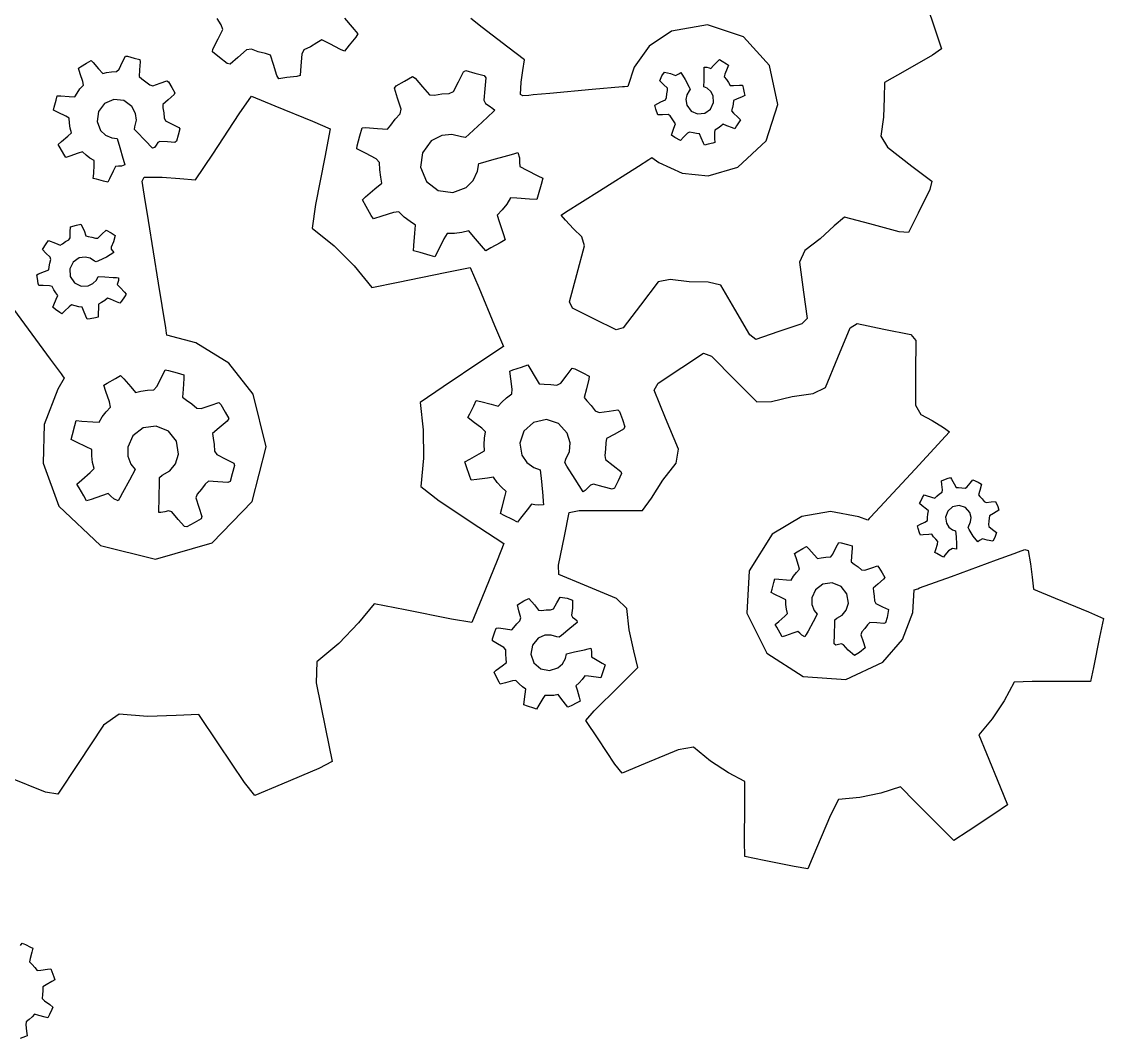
# Model space of a CAD drawing. Header units: metres. Extents: x 300 to 1036, y 0 to 304.
# Drawn here: x 608.29 to 623.4, y 186.2 to 200.4 of the extents above; entities that cross this region are included whole.
import ezdxf

# ---------------------------------------------------------------- set-up
doc = ezdxf.new("R2010")
doc.units = ezdxf.units.M

msp = doc.modelspace()

# ---------------------------------------------------------------- linework, layer by layer
at = {"layer": 'COMPONENT0'}
for p, q in [((620.932, 200.646), (621.054, 200.288)), ((611.077, 200.359), (611.023, 200.446)), ((612.798, 200.453), (612.908, 200.325)), ((614.723, 200.322), (614.563, 200.447)), ((611.033, 200.162), (611.101, 200.294)), ((611.101, 200.294), (611.077, 200.359)), ((612.908, 200.325), (612.987, 200.233)), ((615.083, 200.046), (614.723, 200.322)), ((617.368, 200.27), (617.059, 200.061)), ((617.872, 200.36), (617.368, 200.27)), ((618.377, 200.19), (617.872, 200.36)), ((621.054, 200.288), (621.143, 200.025)), ((610.961, 200.02), (611.033, 200.162)), ((612.414, 200.105), (612.325, 200.053)), ((612.483, 200.148), (612.414, 200.105)), ((612.596, 200.091), (612.483, 200.148)), ((612.957, 200.188), (612.867, 200.075)), ((612.987, 200.233), (612.957, 200.188)), ((618.739, 199.789), (618.377, 200.19)), ((610.958, 199.979), (610.961, 200.02)), ((611.056, 199.902), (610.958, 199.979)), ((611.433, 200.008), (611.31, 199.903)), ((611.499, 200.018), (611.433, 200.008)), ((611.596, 199.983), (611.499, 200.018)), ((611.695, 199.959), (611.596, 199.983)), ((611.764, 199.936), (611.695, 199.959)), ((612.232, 200.01), (612.202, 199.948)), ((612.325, 200.053), (612.232, 200.01)), ((612.746, 200.014), (612.596, 200.091)), ((612.801, 199.991), (612.746, 200.014)), ((612.867, 200.075), (612.801, 199.991)), ((615.315, 199.868), (615.083, 200.046)), ((617.059, 200.061), (616.847, 199.766)), ((621.143, 200.025), (621.014, 199.936)), ((609.112, 199.773), (609.197, 199.823)), ((609.197, 199.823), (609.26, 199.859)), ((609.26, 199.859), (609.289, 199.831)), ((609.289, 199.831), (609.365, 199.745)), ((609.65, 199.737), (609.7, 199.839)), ((609.7, 199.839), (609.739, 199.92)), ((609.739, 199.92), (609.77, 199.919)), ((609.77, 199.919), (609.863, 199.894)), ((609.863, 199.894), (609.939, 199.874)), ((609.944, 199.841), (609.937, 199.73)), ((609.939, 199.874), (609.944, 199.841)), ((611.163, 199.818), (611.056, 199.902)), ((611.201, 199.81), (611.163, 199.818)), ((611.31, 199.903), (611.201, 199.81)), ((611.807, 199.804), (611.764, 199.936)), ((611.857, 199.649), (611.807, 199.804)), ((612.202, 199.948), (612.189, 199.783)), ((615.291, 199.722), (615.315, 199.868)), ((617.956, 199.789), (618.014, 199.849)), ((618.014, 199.849), (618.04, 199.876)), ((618.04, 199.876), (618.078, 199.852)), ((618.078, 199.852), (618.137, 199.814)), ((618.137, 199.814), (618.165, 199.796)), ((621.014, 199.936), (620.633, 199.717)), ((609.082, 199.752), (609.112, 199.773)), ((609.109, 199.674), (609.082, 199.752)), ((609.146, 199.565), (609.109, 199.674)), ((609.365, 199.745), (609.422, 199.68)), ((609.422, 199.68), (609.477, 199.69)), ((609.477, 199.69), (609.546, 199.702)), ((609.546, 199.702), (609.616, 199.705)), ((609.616, 199.705), (609.65, 199.737)), ((609.937, 199.73), (609.931, 199.636)), ((611.881, 199.606), (611.857, 199.649)), ((612.179, 199.651), (612.136, 199.636)), ((612.189, 199.783), (612.179, 199.651)), ((614.394, 199.564), (614.463, 199.702)), ((614.463, 199.702), (614.497, 199.72)), ((614.497, 199.72), (614.623, 199.684)), ((614.623, 199.684), (614.751, 199.648)), ((614.751, 199.648), (614.773, 199.617)), ((615.268, 199.556), (615.291, 199.722)), ((616.847, 199.766), (616.758, 199.498)), ((617.235, 199.645), (617.269, 199.698)), ((617.269, 199.698), (617.355, 199.677)), ((617.355, 199.677), (617.425, 199.65)), ((617.425, 199.65), (617.473, 199.673)), ((617.473, 199.673), (617.497, 199.691)), ((617.497, 199.691), (617.562, 199.595)), ((617.824, 199.585), (617.826, 199.695)), ((617.826, 199.695), (617.827, 199.738)), ((617.827, 199.738), (617.827, 199.765)), ((617.827, 199.765), (617.863, 199.765)), ((617.863, 199.765), (617.893, 199.757)), ((617.893, 199.757), (617.919, 199.75)), ((617.919, 199.75), (617.956, 199.789)), ((618.116, 199.671), (618.103, 199.631)), ((618.147, 199.749), (618.116, 199.671)), ((618.165, 199.796), (618.147, 199.749)), ((618.855, 199.245), (618.739, 199.789)), ((620.633, 199.717), (620.346, 199.551)), ((609.104, 199.462), (609.152, 199.514)), ((609.152, 199.514), (609.146, 199.565)), ((609.931, 199.636), (609.97, 199.604)), ((609.97, 199.604), (610.026, 199.564)), ((610.026, 199.564), (610.079, 199.518)), ((610.079, 199.518), (610.124, 199.508)), ((610.124, 199.508), (610.227, 199.544)), ((610.227, 199.544), (610.32, 199.576)), ((610.32, 199.576), (610.342, 199.561)), ((610.342, 199.561), (610.389, 199.481)), ((611.996, 199.62), (611.881, 199.606)), ((612.136, 199.636), (611.996, 199.62)), ((613.498, 199.473), (613.521, 199.505)), ((613.521, 199.505), (613.64, 199.572)), ((613.64, 199.572), (613.75, 199.634)), ((613.75, 199.634), (613.787, 199.615)), ((613.787, 199.615), (613.89, 199.494)), ((614.323, 199.425), (614.394, 199.564)), ((614.773, 199.617), (614.761, 199.465)), ((615.257, 199.387), (615.268, 199.556)), ((616.758, 199.498), (616.712, 199.494)), ((617.205, 199.574), (617.235, 199.645)), ((617.258, 199.523), (617.205, 199.574)), ((617.312, 199.471), (617.258, 199.523)), ((617.562, 199.595), (617.615, 199.488)), ((617.822, 199.493), (617.824, 199.585)), ((618.103, 199.631), (618.135, 199.594)), ((618.135, 199.594), (618.163, 199.554)), ((618.163, 199.554), (618.187, 199.511)), ((618.187, 199.511), (618.233, 199.512)), ((618.233, 199.512), (618.317, 199.514)), ((618.317, 199.514), (618.362, 199.515)), ((618.362, 199.515), (618.37, 199.478)), ((620.346, 199.551), (620.341, 199.338)), ((608.771, 199.306), (608.788, 199.368)), ((608.788, 199.368), (608.838, 199.366)), ((608.838, 199.366), (608.954, 199.359)), ((608.954, 199.359), (609.031, 199.354)), ((609.031, 199.354), (609.063, 199.405)), ((609.063, 199.405), (609.104, 199.462)), ((610.42, 199.383), (610.338, 199.311)), ((610.389, 199.481), (610.431, 199.408)), ((610.431, 199.408), (610.42, 199.383)), ((611.33, 199.113), (611.499, 199.362)), ((611.499, 199.362), (611.828, 199.227)), ((613.543, 199.335), (613.498, 199.473)), ((613.89, 199.494), (613.988, 199.38)), ((613.988, 199.38), (614.057, 199.377)), ((614.057, 199.377), (614.159, 199.394)), ((614.159, 199.394), (614.261, 199.399)), ((614.261, 199.399), (614.323, 199.425)), ((614.761, 199.465), (614.748, 199.307)), ((615.291, 199.365), (615.257, 199.387)), ((615.376, 199.373), (615.291, 199.365)), ((615.435, 199.378), (615.376, 199.373)), ((615.667, 199.399), (615.435, 199.378)), ((616.262, 199.453), (615.667, 199.399)), ((616.686, 199.491), (616.262, 199.453)), ((616.712, 199.494), (616.686, 199.491)), ((617.297, 199.343), (617.304, 199.392)), ((617.304, 199.392), (617.315, 199.439)), ((617.315, 199.439), (617.312, 199.471)), ((617.584, 199.378), (617.57, 199.313)), ((617.618, 199.435), (617.584, 199.378)), ((617.615, 199.488), (617.629, 199.46)), ((617.629, 199.46), (617.618, 199.435)), ((617.869, 199.471), (617.822, 199.493)), ((617.919, 199.426), (617.869, 199.471)), ((617.951, 199.366), (617.919, 199.426)), ((617.957, 199.272), (617.951, 199.366)), ((618.354, 199.352), (618.278, 199.319)), ((618.394, 199.369), (618.354, 199.352)), ((618.37, 199.478), (618.385, 199.408)), ((618.385, 199.408), (618.394, 199.369)), ((608.735, 199.166), (608.746, 199.209)), ((608.746, 199.209), (608.771, 199.306)), ((609.445, 199.258), (609.361, 199.145)), ((609.578, 199.316), (609.445, 199.258)), ((609.716, 199.301), (609.578, 199.316)), ((609.83, 199.219), (609.716, 199.301)), ((609.882, 199.119), (609.83, 199.219)), ((610.263, 199.244), (610.262, 199.197)), ((610.262, 199.197), (610.274, 199.128)), ((610.338, 199.311), (610.263, 199.244)), ((611.828, 199.227), (612.355, 199.011)), ((613.593, 199.181), (613.543, 199.335)), ((614.748, 199.307), (614.77, 199.26)), ((614.77, 199.26), (614.823, 199.227)), ((614.823, 199.227), (614.874, 199.189)), ((617.137, 199.237), (617.221, 199.283)), ((617.15, 199.179), (617.137, 199.237)), ((617.221, 199.283), (617.287, 199.311)), ((617.287, 199.311), (617.297, 199.343)), ((617.57, 199.313), (617.584, 199.234)), ((617.584, 199.234), (617.643, 199.154)), ((617.916, 199.182), (617.957, 199.272)), ((618.222, 199.203), (618.209, 199.156)), ((618.231, 199.252), (618.222, 199.203)), ((618.234, 199.3), (618.231, 199.252)), ((618.278, 199.319), (618.234, 199.3)), ((618.692, 198.737), (618.855, 199.245)), ((620.341, 199.338), (620.331, 199.068)), ((608.801, 199.134), (608.735, 199.166)), ((608.906, 199.083), (608.801, 199.134)), ((608.955, 199.054), (608.906, 199.083)), ((608.958, 198.984), (608.955, 199.054)), ((609.361, 199.145), (609.344, 199.007)), ((609.892, 199.025), (609.882, 199.119)), ((610.274, 199.128), (610.279, 199.059)), ((610.279, 199.059), (610.297, 199.018)), ((610.959, 198.553), (611.33, 199.113)), ((613.508, 199.039), (613.577, 199.115)), ((613.577, 199.115), (613.593, 199.181)), ((614.881, 199.147), (614.723, 199)), ((614.874, 199.189), (614.902, 199.166)), ((614.902, 199.166), (614.881, 199.147)), ((617.176, 199.1), (617.15, 199.179)), ((617.245, 199.101), (617.176, 199.1)), ((617.323, 199.103), (617.245, 199.101)), ((617.351, 199.087), (617.323, 199.103)), ((617.376, 199.044), (617.351, 199.087)), ((617.406, 199.005), (617.376, 199.044)), ((617.643, 199.154), (617.733, 199.114)), ((617.733, 199.114), (617.835, 199.124)), ((617.835, 199.124), (617.916, 199.182)), ((618.209, 199.156), (618.236, 199.126)), ((618.236, 199.126), (618.296, 199.068)), ((618.296, 199.068), (618.333, 199.032)), ((620.331, 199.068), (620.292, 198.803)), ((608.968, 198.915), (608.958, 198.984)), ((608.984, 198.849), (608.968, 198.915)), ((609.344, 199.007), (609.393, 198.883)), ((609.867, 198.896), (609.87, 198.934)), ((609.898, 198.864), (609.867, 198.896)), ((609.87, 198.934), (609.892, 199.025)), ((610.297, 199.018), (610.392, 198.972)), ((610.392, 198.972), (610.486, 198.926)), ((610.498, 198.903), (610.476, 198.818)), ((610.486, 198.926), (610.498, 198.903)), ((612.355, 199.011), (612.602, 198.907)), ((612.602, 198.907), (612.524, 198.51)), ((613.015, 198.805), (613.046, 198.918)), ((613.046, 198.918), (613.095, 198.924)), ((613.095, 198.924), (613.26, 198.911)), ((613.26, 198.911), (613.399, 198.9)), ((613.399, 198.9), (613.447, 198.955)), ((613.447, 198.955), (613.508, 199.039)), ((614.723, 199), (614.54, 198.831)), ((617.368, 198.816), (617.401, 198.913)), ((617.401, 198.913), (617.425, 198.975)), ((617.425, 198.975), (617.406, 199.005)), ((618.02, 198.913), (617.976, 198.888)), ((618.06, 198.942), (618.02, 198.913)), ((618.093, 198.969), (618.06, 198.942)), ((618.144, 198.949), (618.093, 198.969)), ((618.221, 198.919), (618.144, 198.949)), ((618.254, 198.907), (618.221, 198.919)), ((618.278, 198.946), (618.254, 198.907)), ((618.316, 199.005), (618.278, 198.946)), ((618.333, 199.032), (618.316, 199.005)), ((608.845, 198.726), (608.933, 198.804)), ((608.933, 198.804), (608.984, 198.849)), ((609.393, 198.883), (609.463, 198.815)), ((609.463, 198.815), (609.549, 198.777)), ((609.549, 198.777), (609.622, 198.768)), ((609.622, 198.768), (609.659, 198.644)), ((610.015, 198.742), (609.898, 198.864)), ((610.116, 198.637), (610.015, 198.742)), ((610.476, 198.818), (610.453, 198.731)), ((612.976, 198.669), (613.015, 198.805)), ((614.162, 198.814), (614.013, 198.739)), ((614.302, 198.826), (614.162, 198.814)), ((614.435, 198.791), (614.302, 198.826)), ((614.492, 198.785), (614.435, 198.791)), ((614.54, 198.831), (614.492, 198.785)), ((617.415, 198.786), (617.368, 198.816)), ((617.493, 198.742), (617.415, 198.786)), ((617.537, 198.788), (617.493, 198.742)), ((617.592, 198.846), (617.537, 198.788)), ((617.622, 198.86), (617.592, 198.846)), ((617.67, 198.847), (617.622, 198.86)), ((617.719, 198.84), (617.67, 198.847)), ((617.758, 198.835), (617.719, 198.84)), ((617.783, 198.779), (617.758, 198.835)), ((617.815, 198.704), (617.783, 198.779)), ((617.976, 198.888), (617.969, 198.852)), ((617.969, 198.852), (617.971, 198.771)), ((617.971, 198.771), (617.972, 198.713)), ((620.292, 198.803), (620.385, 198.648)), ((608.8, 198.686), (608.845, 198.726)), ((608.828, 198.638), (608.8, 198.686)), ((608.879, 198.551), (608.828, 198.638)), ((609.659, 198.644), (609.704, 198.495)), ((610.144, 198.643), (610.116, 198.637)), ((610.169, 198.677), (610.144, 198.643)), ((610.191, 198.714), (610.169, 198.677)), ((610.222, 198.729), (610.191, 198.714)), ((610.329, 198.722), (610.222, 198.729)), ((610.432, 198.716), (610.329, 198.722)), ((610.453, 198.731), (610.432, 198.716)), ((612.974, 198.624), (612.976, 198.669)), ((613.093, 198.563), (612.974, 198.624)), ((614.013, 198.739), (613.889, 198.572)), ((617.829, 198.679), (617.815, 198.704)), ((617.879, 198.69), (617.829, 198.679)), ((617.947, 198.705), (617.879, 198.69)), ((617.972, 198.713), (617.947, 198.705)), ((618.296, 198.37), (618.692, 198.737)), ((620.385, 198.648), (620.729, 198.385)), ((608.906, 198.505), (608.879, 198.551)), ((608.965, 198.525), (608.906, 198.505)), ((609.077, 198.564), (608.965, 198.525)), ((609.139, 198.586), (609.077, 198.564)), ((609.189, 198.539), (609.139, 198.586)), ((609.244, 198.496), (609.189, 198.539)), ((609.303, 198.461), (609.244, 198.496)), ((609.303, 198.401), (609.303, 198.461)), ((609.704, 198.495), (609.721, 198.436)), ((610.72, 198.191), (610.959, 198.553)), ((612.524, 198.51), (612.396, 197.85)), ((613.242, 198.487), (613.093, 198.563)), ((613.288, 198.435), (613.242, 198.487)), ((613.889, 198.572), (613.863, 198.368)), ((614.702, 198.427), (614.86, 198.471)), ((614.86, 198.471), (615.081, 198.533)), ((615.081, 198.533), (615.168, 198.558)), ((615.168, 198.558), (615.221, 198.573)), ((615.221, 198.573), (615.243, 198.502)), ((615.243, 198.502), (615.247, 198.438)), ((616.908, 198.385), (617.054, 198.478)), ((617.054, 198.478), (617.095, 198.505)), ((617.095, 198.505), (617.194, 198.436)), ((609.296, 198.283), (609.303, 198.401)), ((609.569, 198.312), (609.518, 198.206)), ((609.602, 198.38), (609.569, 198.312)), ((609.641, 198.382), (609.602, 198.38)), ((609.685, 198.385), (609.641, 198.382)), ((609.732, 198.4), (609.685, 198.385)), ((609.721, 198.436), (609.732, 198.4)), ((613.292, 198.332), (613.288, 198.435)), ((613.307, 198.229), (613.292, 198.332)), ((613.863, 198.368), (613.945, 198.17)), ((614.6, 198.185), (614.66, 198.312)), ((614.66, 198.312), (614.675, 198.419)), ((614.675, 198.419), (614.702, 198.427)), ((615.247, 198.438), (615.248, 198.38)), ((615.248, 198.38), (615.348, 198.329)), ((615.348, 198.329), (615.503, 198.25)), ((616.362, 198.039), (616.908, 198.385)), ((617.194, 198.436), (617.519, 198.284)), ((617.881, 198.249), (618.296, 198.37)), ((620.729, 198.385), (621.005, 198.174)), ((609.291, 198.212), (609.296, 198.283)), ((609.337, 198.2), (609.291, 198.212)), ((609.433, 198.174), (609.337, 198.2)), ((609.494, 198.159), (609.433, 198.174)), ((609.518, 198.206), (609.494, 198.159)), ((609.973, 198.176), (610.003, 198.229)), ((609.993, 198.051), (609.973, 198.176)), ((610.003, 198.229), (610.253, 198.229)), ((610.253, 198.229), (610.501, 198.213)), ((610.501, 198.213), (610.72, 198.191)), ((613.223, 198.065), (613.32, 198.148)), ((613.32, 198.148), (613.307, 198.229)), ((613.945, 198.17), (614.11, 198.044)), ((614.498, 198.084), (614.6, 198.185)), ((615.503, 198.25), (615.573, 198.214)), ((615.573, 198.214), (615.548, 198.125)), ((617.519, 198.284), (617.881, 198.249)), ((621.005, 198.174), (620.977, 198.059)), ((610.007, 197.965), (609.993, 198.051)), ((613.094, 197.955), (613.223, 198.065)), ((614.11, 198.044), (614.314, 198.015)), ((614.314, 198.015), (614.498, 198.084)), ((615.548, 198.125), (615.508, 197.982)), ((615.888, 197.739), (616.362, 198.039)), ((620.977, 198.059), (620.814, 197.729)), ((610.062, 197.623), (610.007, 197.965)), ((612.396, 197.85), (612.348, 197.515)), ((613.051, 197.913), (613.094, 197.955)), ((613.103, 197.819), (613.051, 197.913)), ((615.066, 197.854), (615.003, 197.773)), ((615.121, 197.94), (615.066, 197.854)), ((615.209, 197.937), (615.121, 197.94)), ((615.383, 197.924), (615.209, 197.937)), ((615.488, 197.916), (615.383, 197.924)), ((615.508, 197.982), (615.488, 197.916)), ((613.174, 197.692), (613.103, 197.819)), ((613.205, 197.647), (613.174, 197.692)), ((613.32, 197.684), (613.205, 197.647)), ((613.483, 197.737), (613.32, 197.684)), ((613.558, 197.744), (613.483, 197.737)), ((613.634, 197.672), (613.558, 197.744)), ((615.003, 197.773), (614.932, 197.7)), ((614.932, 197.7), (614.962, 197.608)), ((615.826, 197.7), (615.888, 197.739)), ((615.887, 197.628), (615.826, 197.7)), ((620.814, 197.729), (620.68, 197.457)), ((608.969, 197.464), (608.97, 197.537)), ((608.97, 197.537), (609.054, 197.561)), ((609.054, 197.561), (609.117, 197.572)), ((609.117, 197.572), (609.161, 197.483)), ((610.202, 196.749), (610.062, 197.623)), ((613.717, 197.61), (613.634, 197.672)), ((613.791, 197.561), (613.717, 197.61)), ((613.782, 197.447), (613.791, 197.561)), ((614.962, 197.608), (615.016, 197.442)), ((615.999, 197.508), (615.887, 197.628)), ((619.64, 197.55), (619.445, 197.367)), ((619.788, 197.67), (619.64, 197.55)), ((620.138, 197.576), (619.788, 197.67)), ((620.552, 197.465), (620.138, 197.576)), ((608.949, 197.354), (608.968, 197.382)), ((608.968, 197.382), (608.969, 197.464)), ((609.161, 197.483), (609.188, 197.412)), ((609.188, 197.412), (609.221, 197.399)), ((609.221, 197.399), (609.272, 197.391)), ((609.272, 197.391), (609.322, 197.377)), ((609.355, 197.378), (609.412, 197.433)), ((609.412, 197.433), (609.468, 197.487)), ((609.468, 197.487), (609.542, 197.452)), ((609.542, 197.452), (609.597, 197.414)), ((609.597, 197.414), (609.571, 197.325)), ((612.348, 197.515), (612.654, 197.269)), ((613.769, 197.275), (613.782, 197.447)), ((614.235, 197.441), (614.19, 197.369)), ((614.338, 197.443), (614.235, 197.441)), ((614.44, 197.456), (614.338, 197.443)), ((614.537, 197.478), (614.44, 197.456)), ((614.603, 197.401), (614.537, 197.478)), ((614.716, 197.269), (614.603, 197.401)), ((615.016, 197.442), (615.045, 197.353)), ((616.118, 197.397), (615.999, 197.508)), ((616.152, 197.269), (616.118, 197.397)), ((620.68, 197.457), (620.552, 197.465)), ((608.58, 197.219), (608.63, 197.299)), ((608.63, 197.299), (608.663, 197.347)), ((608.663, 197.347), (608.764, 197.309)), ((608.764, 197.309), (608.829, 197.28)), ((608.829, 197.28), (608.861, 197.299)), ((608.861, 197.299), (608.903, 197.329)), ((608.903, 197.329), (608.949, 197.354)), ((609.322, 197.377), (609.355, 197.378)), ((609.571, 197.325), (609.539, 197.252)), ((609.539, 197.252), (609.542, 197.226)), ((612.654, 197.269), (612.935, 196.99)), ((613.764, 197.201), (613.769, 197.275)), ((614.19, 197.369), (614.112, 197.214)), ((614.774, 197.201), (614.716, 197.269)), ((614.846, 197.242), (614.774, 197.201)), ((614.976, 197.314), (614.846, 197.242)), ((615.045, 197.353), (614.976, 197.314)), ((616.045, 196.871), (616.152, 197.269)), ((619.445, 197.367), (619.231, 197.203)), ((608.627, 197.17), (608.58, 197.219)), ((608.686, 197.11), (608.627, 197.17)), ((608.699, 197.077), (608.686, 197.11)), ((609.095, 197.103), (609.008, 197.043)), ((609.178, 197.114), (609.095, 197.103)), ((609.247, 197.096), (609.178, 197.114)), ((609.305, 197.058), (609.247, 197.096)), ((609.476, 197.11), (609.361, 197.059)), ((609.579, 197.175), (609.476, 197.11)), ((609.542, 197.226), (609.561, 197.202)), ((609.561, 197.202), (609.579, 197.175)), ((613.856, 197.175), (613.764, 197.201)), ((613.999, 197.135), (613.856, 197.175)), ((614.063, 197.118), (613.999, 197.135)), ((614.112, 197.214), (614.063, 197.118)), ((619.231, 197.203), (619.159, 197.044)), ((608.607, 196.912), (608.667, 196.935)), ((608.667, 196.935), (608.674, 196.976)), ((608.674, 196.976), (608.684, 197.027)), ((608.684, 197.027), (608.699, 197.077)), ((609.008, 197.043), (608.962, 196.951)), ((608.962, 196.951), (608.968, 196.843)), ((609.33, 197.046), (609.305, 197.058)), ((609.361, 197.059), (609.33, 197.046)), ((612.935, 196.99), (613.181, 196.688)), ((614.206, 196.896), (614.558, 196.968)), ((614.558, 196.968), (614.676, 196.686)), ((619.159, 197.044), (619.215, 196.625)), ((608.5, 196.867), (608.527, 196.881)), ((608.509, 196.814), (608.5, 196.867)), ((608.522, 196.742), (608.509, 196.814)), ((608.527, 196.881), (608.607, 196.912)), ((608.968, 196.843), (609.027, 196.755)), ((609.283, 196.742), (609.333, 196.792)), ((609.333, 196.792), (609.358, 196.841)), ((609.358, 196.841), (609.454, 196.835)), ((609.454, 196.835), (609.57, 196.828)), ((609.57, 196.828), (609.615, 196.826)), ((609.615, 196.826), (609.643, 196.824)), ((609.642, 196.787), (609.633, 196.756)), ((609.643, 196.824), (609.642, 196.787)), ((613.548, 196.762), (614.206, 196.896)), ((615.942, 196.488), (616.045, 196.871)), ((617.352, 196.801), (617.183, 196.766)), ((617.615, 196.768), (617.352, 196.801)), ((608.529, 196.715), (608.522, 196.742)), ((608.591, 196.714), (608.529, 196.715)), ((608.677, 196.713), (608.591, 196.714)), ((608.714, 196.703), (608.677, 196.713)), ((608.738, 196.656), (608.714, 196.703)), ((608.767, 196.613), (608.738, 196.656)), ((609.027, 196.755), (609.119, 196.708)), ((609.119, 196.708), (609.218, 196.71)), ((609.218, 196.71), (609.283, 196.742)), ((609.633, 196.756), (609.624, 196.728)), ((609.624, 196.728), (609.664, 196.687)), ((609.664, 196.687), (609.725, 196.624)), ((610.302, 196.126), (610.202, 196.749)), ((613.181, 196.688), (613.548, 196.762)), ((614.676, 196.686), (614.897, 196.158)), ((617.183, 196.766), (616.936, 196.443)), ((617.882, 196.762), (617.615, 196.768)), ((618.059, 196.722), (617.882, 196.762)), ((618.253, 196.385), (618.059, 196.722)), ((619.215, 196.625), (619.264, 196.253)), ((608.737, 196.445), (608.772, 196.524)), ((608.795, 196.578), (608.767, 196.613)), ((608.772, 196.524), (608.795, 196.578)), ((609.407, 196.479), (609.362, 196.456)), ((609.451, 196.507), (609.407, 196.479)), ((609.491, 196.539), (609.451, 196.507)), ((609.533, 196.523), (609.491, 196.539)), ((609.614, 196.488), (609.533, 196.523)), ((609.662, 196.467), (609.614, 196.488)), ((609.683, 196.496), (609.662, 196.467)), ((609.725, 196.557), (609.683, 196.496)), ((609.725, 196.624), (609.752, 196.595)), ((609.752, 196.595), (609.725, 196.557)), ((615.984, 196.398), (615.942, 196.488)), ((608.123, 196.457), (608.69, 195.686)), ((608.723, 196.411), (608.737, 196.445)), ((608.762, 196.383), (608.723, 196.411)), ((608.824, 196.34), (608.762, 196.383)), ((608.851, 196.322), (608.824, 196.34)), ((608.891, 196.36), (608.851, 196.322)), ((608.953, 196.42), (608.891, 196.36)), ((608.987, 196.447), (608.953, 196.42)), ((609.036, 196.431), (608.987, 196.447)), ((609.087, 196.42), (609.036, 196.431)), ((609.137, 196.415), (609.087, 196.42)), ((609.155, 196.368), (609.137, 196.415)), ((609.187, 196.286), (609.155, 196.368)), ((609.361, 196.407), (609.359, 196.319)), ((609.362, 196.456), (609.361, 196.407)), ((616.292, 196.246), (615.984, 196.398)), ((616.936, 196.443), (616.693, 196.125)), ((618.461, 196.026), (618.253, 196.385)), ((609.204, 196.244), (609.187, 196.286)), ((609.245, 196.251), (609.204, 196.244)), ((609.319, 196.265), (609.245, 196.251)), ((609.358, 196.272), (609.319, 196.265)), ((609.359, 196.319), (609.358, 196.272)), ((616.597, 196.096), (616.292, 196.246)), ((619.192, 196.181), (618.855, 196.067)), ((619.264, 196.253), (619.192, 196.181)), ((619.867, 196.125), (619.961, 196.184)), ((619.961, 196.184), (620.334, 196.108)), ((610.309, 196.088), (610.302, 196.126)), ((610.315, 196.049), (610.309, 196.088)), ((610.319, 196.02), (610.315, 196.049)), ((614.897, 196.158), (615.02, 195.864)), ((616.693, 196.125), (616.597, 196.096)), ((618.547, 195.962), (618.461, 196.026)), ((618.855, 196.067), (618.547, 195.962)), ((619.695, 195.711), (619.867, 196.125)), ((620.334, 196.108), (620.711, 196.032)), ((620.711, 196.032), (620.781, 195.947)), ((610.725, 195.916), (610.319, 196.02)), ((611.183, 195.632), (610.725, 195.916)), ((620.781, 195.947), (620.78, 195.504)), ((615.02, 195.864), (614.735, 195.672)), ((617.514, 195.57), (617.817, 195.771)), ((617.817, 195.771), (617.928, 195.727)), ((617.928, 195.727), (618.255, 195.398)), ((608.69, 195.686), (608.842, 195.48)), ((611.524, 195.197), (611.183, 195.632)), ((614.735, 195.672), (614.18, 195.299)), ((615.154, 195.536), (615.274, 195.576)), ((615.274, 195.576), (615.361, 195.606)), ((615.361, 195.606), (615.391, 195.563)), ((617.183, 195.35), (617.514, 195.57)), ((619.52, 195.292), (619.695, 195.711)), ((608.885, 195.42), (608.794, 195.267)), ((608.842, 195.48), (608.861, 195.452)), ((608.861, 195.452), (608.885, 195.42)), ((609.486, 195.353), (609.599, 195.418)), ((609.599, 195.418), (609.671, 195.459)), ((609.671, 195.459), (609.715, 195.412)), ((610.179, 195.307), (610.246, 195.441)), ((610.246, 195.441), (610.293, 195.536)), ((610.293, 195.536), (610.34, 195.528)), ((610.34, 195.528), (610.463, 195.494)), ((610.463, 195.494), (610.554, 195.47)), ((610.554, 195.417), (610.544, 195.269)), ((610.554, 195.47), (610.554, 195.417)), ((615.111, 195.517), (615.154, 195.536)), ((615.124, 195.413), (615.111, 195.517)), ((615.391, 195.563), (615.464, 195.436)), ((615.464, 195.436), (615.519, 195.34)), ((615.821, 195.353), (615.909, 195.468)), ((615.909, 195.468), (615.979, 195.56)), ((615.979, 195.56), (616.018, 195.55)), ((616.018, 195.55), (616.128, 195.496)), ((616.128, 195.496), (616.219, 195.451)), ((616.219, 195.451), (616.216, 195.408)), ((620.78, 195.504), (620.778, 195.044)), ((608.794, 195.267), (608.602, 194.772)), ((609.436, 195.323), (609.486, 195.353)), ((609.467, 195.234), (609.436, 195.323)), ((609.715, 195.412), (609.814, 195.298)), ((609.814, 195.298), (609.88, 195.222)), ((610.137, 195.256), (610.179, 195.307)), ((610.544, 195.269), (610.536, 195.157)), ((614.18, 195.299), (613.857, 195.082)), ((615.144, 195.266), (615.124, 195.413)), ((615.138, 195.201), (615.144, 195.266)), ((615.519, 195.34), (615.591, 195.338)), ((615.591, 195.338), (615.681, 195.335)), ((615.681, 195.335), (615.769, 195.322)), ((615.769, 195.322), (615.821, 195.353)), ((616.179, 195.27), (616.147, 195.153)), ((616.216, 195.408), (616.179, 195.27)), ((617.125, 195.252), (617.183, 195.35)), ((618.255, 195.398), (618.562, 195.089)), ((619.348, 195.206), (619.52, 195.292)), ((609.515, 195.09), (609.467, 195.234)), ((609.88, 195.222), (609.956, 195.239)), ((609.956, 195.239), (610.046, 195.252)), ((610.046, 195.252), (610.137, 195.256)), ((610.536, 195.157), (610.595, 195.116)), ((610.595, 195.116), (610.669, 195.062)), ((611.708, 194.462), (611.524, 195.197)), ((614.998, 195.086), (615.064, 195.147)), ((615.064, 195.147), (615.138, 195.201)), ((616.147, 195.153), (616.187, 195.104)), ((617.285, 194.863), (617.125, 195.252)), ((618.764, 195.096), (619.054, 195.167)), ((619.054, 195.167), (619.348, 195.206)), ((609.471, 194.952), (609.533, 195.018)), ((609.533, 195.018), (609.515, 195.09)), ((610.669, 195.062), (610.736, 195.001)), ((610.736, 195.001), (610.796, 194.998)), ((610.796, 194.998), (610.935, 195.045)), ((610.935, 195.045), (611.046, 195.082)), ((611.046, 195.082), (611.073, 195.053)), ((611.073, 195.053), (611.135, 194.945)), ((613.857, 195.082), (613.9, 194.701)), ((614.549, 194.922), (614.606, 195.036)), ((614.606, 195.036), (614.642, 195.111)), ((614.642, 195.111), (614.705, 195.095)), ((614.705, 195.095), (614.849, 195.057)), ((614.849, 195.057), (614.945, 195.031)), ((614.945, 195.031), (614.998, 195.086)), ((616.187, 195.104), (616.248, 195.039)), ((616.248, 195.039), (616.303, 194.967)), ((616.303, 194.967), (616.356, 194.943)), ((616.496, 194.962), (616.62, 194.978)), ((616.62, 194.978), (616.644, 194.954)), ((618.562, 195.089), (618.764, 195.096)), ((620.778, 195.044), (620.851, 194.915)), ((609.033, 194.758), (609.052, 194.828)), ((609.052, 194.828), (609.13, 194.822)), ((609.13, 194.822), (609.282, 194.812)), ((609.282, 194.812), (609.371, 194.806)), ((609.371, 194.806), (609.416, 194.88)), ((609.416, 194.88), (609.471, 194.952)), ((611.16, 194.822), (611.05, 194.727)), ((611.135, 194.945), (611.186, 194.856)), ((611.186, 194.856), (611.16, 194.822)), ((614.525, 194.87), (614.549, 194.922)), ((614.599, 194.813), (614.525, 194.87)), ((614.718, 194.721), (614.599, 194.813)), ((615.621, 194.842), (615.44, 194.804)), ((615.791, 194.788), (615.621, 194.842)), ((616.356, 194.943), (616.496, 194.962)), ((616.644, 194.954), (616.682, 194.842)), ((616.682, 194.842), (616.717, 194.739)), ((617.465, 194.427), (617.285, 194.863)), ((620.851, 194.915), (621.012, 194.829)), ((621.012, 194.829), (621.167, 194.732)), ((608.602, 194.772), (608.588, 194.234)), ((608.999, 194.632), (609.033, 194.758)), ((609.987, 194.726), (609.844, 194.617)), ((610.167, 194.752), (609.987, 194.726)), ((610.341, 194.682), (610.167, 194.752)), ((610.453, 194.541), (610.341, 194.682)), ((611.05, 194.727), (610.958, 194.647)), ((613.9, 194.701), (613.904, 194.303)), ((614.772, 194.672), (614.718, 194.721)), ((614.758, 194.584), (614.772, 194.672)), ((615.306, 194.683), (615.249, 194.514)), ((615.44, 194.804), (615.306, 194.683)), ((615.913, 194.655), (615.791, 194.788)), ((616.696, 194.71), (616.576, 194.641)), ((616.717, 194.739), (616.696, 194.71)), ((621.167, 194.732), (621.253, 194.671)), ((621.253, 194.671), (621.197, 194.611)), ((608.981, 194.565), (608.999, 194.632)), ((609.054, 194.528), (608.981, 194.565)), ((609.191, 194.46), (609.054, 194.528)), ((609.844, 194.617), (609.774, 194.459)), ((610.481, 194.361), (610.453, 194.541)), ((610.958, 194.647), (610.964, 194.583)), ((610.964, 194.583), (610.979, 194.494)), ((614.753, 194.495), (614.758, 194.584)), ((615.249, 194.514), (615.279, 194.346)), ((615.953, 194.517), (615.913, 194.655)), ((615.942, 194.396), (615.953, 194.517)), ((616.45, 194.517), (616.448, 194.428)), ((616.463, 194.576), (616.45, 194.517)), ((616.576, 194.641), (616.463, 194.576)), ((621.197, 194.611), (620.772, 194.151)), ((609.268, 194.423), (609.191, 194.46)), ((609.27, 194.334), (609.268, 194.423)), ((609.774, 194.459), (609.774, 194.333)), ((610.437, 194.222), (610.481, 194.361)), ((610.979, 194.494), (610.984, 194.403)), ((610.984, 194.403), (611.015, 194.353)), ((611.508, 193.697), (611.708, 194.462)), ((614.55, 194.289), (614.68, 194.365)), ((614.68, 194.365), (614.756, 194.408)), ((614.756, 194.408), (614.753, 194.495)), ((615.891, 194.288), (615.942, 194.396)), ((616.448, 194.428), (616.437, 194.34)), ((617.433, 194.234), (617.465, 194.427)), ((608.588, 194.234), (608.809, 193.631)), ((609.281, 194.245), (609.27, 194.334)), ((609.302, 194.158), (609.281, 194.245)), ((609.774, 194.333), (609.817, 194.218)), ((609.817, 194.218), (609.875, 194.143)), ((610.359, 194.127), (610.437, 194.222)), ((611.015, 194.353), (611.143, 194.289)), ((611.143, 194.289), (611.256, 194.233)), ((611.256, 194.233), (611.263, 194.199)), ((613.904, 194.303), (613.867, 193.909)), ((614.483, 194.251), (614.55, 194.289)), ((614.506, 194.183), (614.483, 194.251)), ((615.279, 194.346), (615.349, 194.243)), ((615.349, 194.243), (615.447, 194.172)), ((615.877, 194.241), (615.891, 194.288)), ((615.908, 194.192), (615.877, 194.241)), ((616.437, 194.34), (616.448, 194.283)), ((616.448, 194.283), (616.556, 194.201)), ((617.248, 193.996), (617.433, 194.234)), ((609.131, 194.003), (609.247, 194.104)), ((609.247, 194.104), (609.302, 194.158)), ((609.875, 194.143), (609.795, 193.995)), ((610.217, 194.033), (610.255, 194.065)), ((610.255, 194.065), (610.359, 194.127)), ((611.231, 194.083), (611.203, 193.977)), ((611.263, 194.199), (611.231, 194.083)), ((614.547, 194.061), (614.506, 194.183)), ((614.569, 193.995), (614.547, 194.061)), ((615.447, 194.172), (615.536, 194.142)), ((615.536, 194.142), (615.551, 193.977)), ((616.023, 194.01), (615.908, 194.192)), ((616.556, 194.201), (616.662, 194.119)), ((616.672, 194.088), (616.622, 193.986)), ((616.662, 194.119), (616.672, 194.088)), ((620.772, 194.151), (620.281, 193.621)), ((609.062, 193.942), (609.131, 194.003)), ((609.091, 193.889), (609.062, 193.942)), ((609.795, 193.995), (609.698, 193.818)), ((610.209, 193.757), (610.215, 193.975)), ((610.215, 193.975), (610.217, 194.033)), ((610.853, 193.942), (610.801, 193.868)), ((610.898, 193.984), (610.853, 193.942)), ((611.029, 193.975), (610.898, 193.984)), ((611.169, 193.965), (611.029, 193.975)), ((611.203, 193.977), (611.169, 193.965)), ((613.867, 193.909), (614.123, 193.708)), ((614.65, 194.006), (614.569, 193.995)), ((614.799, 194.026), (614.65, 194.006)), ((614.883, 194.037), (614.799, 194.026)), ((614.934, 193.965), (614.883, 194.037)), ((614.992, 193.898), (614.934, 193.965)), ((615.551, 193.977), (615.569, 193.778)), ((616.136, 193.831), (616.023, 194.01)), ((616.238, 193.928), (616.201, 193.888)), ((616.28, 193.939), (616.238, 193.928)), ((616.413, 193.904), (616.28, 193.939)), ((616.622, 193.986), (616.571, 193.883)), ((617.09, 193.743), (617.248, 193.996)), ((621.139, 193.989), (621.222, 194.017)), ((621.145, 193.936), (621.139, 193.989)), ((621.153, 193.862), (621.145, 193.936)), ((621.222, 194.017), (621.267, 194.031)), ((621.267, 194.031), (621.281, 194.009)), ((621.281, 194.009), (621.317, 193.944)), ((621.317, 193.944), (621.344, 193.895)), ((621.497, 193.898), (621.542, 193.955)), ((621.542, 193.955), (621.579, 194)), ((621.579, 194), (621.654, 193.966)), ((621.654, 193.966), (621.699, 193.942)), ((621.699, 193.942), (621.677, 193.851)), ((609.156, 193.777), (609.091, 193.889)), ((609.196, 193.707), (609.156, 193.777)), ((609.406, 193.777), (609.261, 193.728)), ((609.5, 193.808), (609.406, 193.777)), ((609.536, 193.774), (609.5, 193.808)), ((609.579, 193.736), (609.536, 193.774)), ((609.698, 193.818), (609.66, 193.749)), ((610.204, 193.543), (610.209, 193.757)), ((610.743, 193.801), (610.721, 193.747)), ((610.801, 193.868), (610.743, 193.801)), ((615.057, 193.838), (614.992, 193.898)), ((615.002, 193.617), (615.041, 193.764)), ((615.041, 193.764), (615.057, 193.838)), ((615.569, 193.778), (615.576, 193.7)), ((616.161, 193.851), (616.136, 193.831)), ((616.201, 193.888), (616.161, 193.851)), ((616.541, 193.869), (616.413, 193.904)), ((616.571, 193.883), (616.541, 193.869)), ((620.878, 193.752), (620.897, 193.79)), ((620.897, 193.79), (620.928, 193.781)), ((620.928, 193.781), (621.001, 193.76)), ((621.001, 193.76), (621.049, 193.745)), ((621.049, 193.745), (621.077, 193.773)), ((621.077, 193.773), (621.111, 193.803)), ((621.111, 193.803), (621.149, 193.829)), ((621.149, 193.829), (621.153, 193.862)), ((621.344, 193.895), (621.38, 193.893)), ((621.38, 193.893), (621.425, 193.89)), ((621.425, 193.89), (621.47, 193.883)), ((621.47, 193.883), (621.497, 193.898)), ((621.677, 193.851), (621.659, 193.793)), ((621.659, 193.793), (621.679, 193.767)), ((621.679, 193.767), (621.709, 193.733)), ((608.809, 193.631), (609.392, 193.083)), ((609.261, 193.728), (609.196, 193.707)), ((609.636, 193.707), (609.579, 193.736)), ((609.66, 193.749), (609.636, 193.707)), ((610.721, 193.747), (610.764, 193.617)), ((610.764, 193.617), (610.808, 193.489)), ((610.952, 193.121), (611.508, 193.697)), ((614.123, 193.708), (614.678, 193.34)), ((614.978, 193.529), (615.002, 193.617)), ((615.412, 193.661), (615.353, 193.583)), ((615.461, 193.652), (615.412, 193.661)), ((615.517, 193.645), (615.461, 193.652)), ((615.58, 193.652), (615.517, 193.645)), ((615.576, 193.7), (615.58, 193.652)), ((616.964, 193.571), (617.09, 193.743)), ((620.281, 193.621), (620.15, 193.48)), ((620.834, 193.669), (620.848, 193.695)), ((620.871, 193.639), (620.834, 193.669)), ((620.848, 193.695), (620.878, 193.752)), ((620.931, 193.591), (620.871, 193.639)), ((621.297, 193.624), (621.228, 193.565)), ((621.389, 193.642), (621.297, 193.624)), ((621.475, 193.612), (621.389, 193.642)), ((621.535, 193.543), (621.475, 193.612)), ((621.709, 193.733), (621.736, 193.697)), ((621.736, 193.697), (621.763, 193.684)), ((621.763, 193.684), (621.834, 193.692)), ((621.834, 193.692), (621.897, 193.698)), ((621.897, 193.698), (621.927, 193.628)), ((621.927, 193.628), (621.943, 193.576)), ((610.235, 193.546), (610.204, 193.543)), ((610.29, 193.555), (610.235, 193.546)), ((610.343, 193.567), (610.29, 193.555)), ((610.386, 193.553), (610.343, 193.567)), ((610.477, 193.448), (610.386, 193.553)), ((610.798, 193.457), (610.698, 193.4)), ((610.808, 193.489), (610.798, 193.457)), ((615.032, 193.502), (614.978, 193.529)), ((615.147, 193.445), (615.032, 193.502)), ((615.261, 193.463), (615.219, 193.41)), ((615.353, 193.583), (615.261, 193.463)), ((615.873, 193.214), (615.94, 193.546)), ((615.94, 193.546), (616.08, 193.574)), ((616.08, 193.574), (616.559, 193.573)), ((616.559, 193.573), (616.964, 193.571)), ((619.191, 193.49), (618.776, 193.241)), ((619.591, 193.556), (619.191, 193.49)), ((619.985, 193.484), (619.591, 193.556)), ((620.112, 193.439), (619.985, 193.484)), ((620.132, 193.461), (620.112, 193.439)), ((620.15, 193.48), (620.132, 193.461)), ((620.958, 193.566), (620.931, 193.591)), ((620.945, 193.476), (620.949, 193.521)), ((620.946, 193.432), (620.945, 193.476)), ((620.949, 193.521), (620.958, 193.566)), ((621.228, 193.565), (621.197, 193.48)), ((621.197, 193.48), (621.21, 193.395)), ((621.554, 193.473), (621.535, 193.543)), ((621.546, 193.412), (621.554, 193.473)), ((621.805, 193.467), (621.803, 193.422)), ((621.812, 193.496), (621.805, 193.467)), ((621.87, 193.528), (621.812, 193.496)), ((621.943, 193.576), (621.87, 193.528)), ((610.565, 193.347), (610.477, 193.448)), ((610.598, 193.342), (610.565, 193.347)), ((610.698, 193.4), (610.598, 193.342)), ((614.678, 193.34), (615.025, 193.11)), ((615.219, 193.41), (615.147, 193.445)), ((620.806, 193.356), (620.84, 193.375)), ((620.817, 193.321), (620.806, 193.356)), ((620.836, 193.259), (620.817, 193.321)), ((620.84, 193.375), (620.907, 193.411)), ((620.907, 193.411), (620.946, 193.432)), ((621.21, 193.395), (621.244, 193.341)), ((621.244, 193.341), (621.293, 193.304)), ((621.293, 193.304), (621.338, 193.288)), ((621.512, 193.334), (621.546, 193.412)), ((621.527, 193.309), (621.512, 193.334)), ((621.583, 193.215), (621.527, 193.309)), ((621.803, 193.422), (621.796, 193.377)), ((621.796, 193.377), (621.801, 193.349)), ((621.801, 193.349), (621.855, 193.306)), ((621.855, 193.306), (621.908, 193.263)), ((615.791, 192.81), (615.873, 193.214)), ((618.776, 193.241), (618.453, 192.731)), ((620.847, 193.226), (620.836, 193.259)), ((620.887, 193.23), (620.847, 193.226)), ((620.963, 193.238), (620.887, 193.23)), ((621.006, 193.243), (620.963, 193.238)), ((621.031, 193.206), (621.006, 193.243)), ((621.06, 193.171), (621.031, 193.206)), ((621.092, 193.14), (621.06, 193.171)), ((621.338, 193.288), (621.344, 193.204)), ((621.344, 193.204), (621.35, 193.104)), ((621.65, 193.133), (621.583, 193.215)), ((621.671, 193.152), (621.65, 193.133)), ((621.712, 193.177), (621.671, 193.152)), ((621.779, 193.157), (621.712, 193.177)), ((621.859, 193.145), (621.779, 193.157)), ((621.886, 193.196), (621.859, 193.145)), ((621.908, 193.263), (621.886, 193.196)), ((609.392, 193.083), (610.16, 192.894)), ((610.16, 192.894), (610.952, 193.121)), ((615.025, 193.11), (614.932, 192.872)), ((619.124, 192.995), (619.205, 193.041)), ((619.205, 193.041), (619.257, 193.071)), ((619.257, 193.071), (619.288, 193.036)), ((619.288, 193.036), (619.36, 192.955)), ((619.623, 192.962), (619.671, 193.058)), ((619.671, 193.058), (619.705, 193.127)), ((619.705, 193.127), (619.739, 193.12)), ((619.739, 193.12), (619.828, 193.096)), ((619.828, 193.096), (619.893, 193.078)), ((619.894, 193.04), (619.886, 192.934)), ((619.893, 193.078), (619.894, 193.04)), ((621.048, 192.985), (621.061, 193.029)), ((621.061, 193.029), (621.083, 193.103)), ((621.083, 193.103), (621.092, 193.14)), ((621.238, 193.008), (621.19, 192.948)), ((621.294, 193.041), (621.238, 193.008)), ((621.322, 193.037), (621.294, 193.041)), ((621.351, 193.034), (621.322, 193.037)), ((621.35, 193.104), (621.353, 193.064)), ((621.353, 193.064), (621.351, 193.034)), ((622.218, 192.993), (622.307, 193.025)), ((622.307, 193.025), (622.351, 193.011)), ((622.351, 193.011), (622.386, 192.826)), ((614.932, 192.872), (614.717, 192.346)), ((619.088, 192.973), (619.124, 192.995)), ((619.109, 192.909), (619.088, 192.973)), ((619.144, 192.805), (619.109, 192.909)), ((619.36, 192.955), (619.407, 192.9)), ((619.407, 192.9), (619.462, 192.912)), ((619.462, 192.912), (619.527, 192.922)), ((619.527, 192.922), (619.593, 192.924)), ((619.593, 192.924), (619.623, 192.962)), ((619.886, 192.934), (619.881, 192.853)), ((619.881, 192.853), (619.923, 192.823)), ((621.075, 192.97), (621.048, 192.985)), ((621.133, 192.94), (621.075, 192.97)), ((621.169, 192.921), (621.133, 192.94)), ((621.19, 192.948), (621.169, 192.921)), ((621.283, 192.652), (621.91, 192.881)), ((621.91, 192.881), (622.156, 192.97)), ((622.156, 192.97), (622.218, 192.993)), ((615.794, 192.679), (615.791, 192.81)), ((618.453, 192.731), (618.422, 192.136)), ((619.073, 192.654), (619.113, 192.706)), ((619.113, 192.706), (619.157, 192.753)), ((619.157, 192.753), (619.144, 192.805)), ((619.923, 192.823), (619.976, 192.785)), ((619.976, 192.785), (620.024, 192.741)), ((620.024, 192.741), (620.068, 192.739)), ((620.068, 192.739), (620.168, 192.772)), ((620.168, 192.772), (620.248, 192.799)), ((620.248, 192.799), (620.267, 192.778)), ((620.267, 192.778), (620.312, 192.701)), ((620.312, 192.701), (620.349, 192.637)), ((622.386, 192.826), (622.41, 192.64)), ((616.152, 192.53), (615.794, 192.679)), ((618.773, 192.475), (618.797, 192.565)), ((618.797, 192.565), (618.811, 192.616)), ((618.811, 192.616), (618.867, 192.612)), ((618.867, 192.612), (618.977, 192.604)), ((618.977, 192.604), (619.04, 192.6)), ((619.04, 192.6), (619.073, 192.654)), ((619.614, 192.561), (619.484, 192.543)), ((619.74, 192.511), (619.614, 192.561)), ((620.33, 192.612), (620.251, 192.543)), ((620.349, 192.637), (620.33, 192.612)), ((620.836, 192.49), (621.283, 192.652)), ((622.41, 192.64), (622.425, 192.474)), ((616.6, 192.343), (616.152, 192.53)), ((618.76, 192.426), (618.773, 192.475)), ((618.812, 192.4), (618.76, 192.426)), ((618.911, 192.351), (618.812, 192.4)), ((619.381, 192.464), (619.331, 192.35)), ((619.484, 192.543), (619.381, 192.464)), ((619.82, 192.409), (619.74, 192.511)), ((619.841, 192.279), (619.82, 192.409)), ((620.251, 192.543), (620.185, 192.486)), ((620.185, 192.486), (620.189, 192.439)), ((620.189, 192.439), (620.199, 192.375)), ((620.741, 192.147), (620.76, 192.462)), ((620.76, 192.462), (620.809, 192.48)), ((620.809, 192.48), (620.836, 192.49)), ((622.425, 192.474), (622.727, 192.349)), ((613.214, 192.267), (612.996, 192.004)), ((613.648, 192.182), (613.214, 192.267)), ((614.717, 192.346), (614.578, 192.006)), ((615.215, 192.254), (615.305, 192.31)), ((615.238, 192.168), (615.215, 192.254)), ((615.305, 192.31), (615.374, 192.343)), ((615.374, 192.343), (615.456, 192.253)), ((615.456, 192.253), (615.511, 192.181)), ((615.718, 192.197), (615.766, 192.28)), ((615.766, 192.28), (615.813, 192.362)), ((615.813, 192.362), (615.91, 192.346)), ((615.91, 192.346), (615.987, 192.32)), ((615.987, 192.32), (615.987, 192.207)), ((616.744, 192.203), (616.6, 192.343)), ((618.966, 192.324), (618.911, 192.351)), ((618.968, 192.26), (618.966, 192.324)), ((618.976, 192.195), (618.968, 192.26)), ((619.331, 192.35), (619.331, 192.259)), ((619.331, 192.259), (619.362, 192.176)), ((619.809, 192.179), (619.841, 192.279)), ((620.199, 192.375), (620.203, 192.31)), ((620.203, 192.31), (620.226, 192.273)), ((620.226, 192.273), (620.318, 192.228)), ((622.727, 192.349), (623.194, 192.154)), ((614.297, 192.055), (613.648, 192.182)), ((615.264, 192.072), (615.238, 192.168)), ((615.511, 192.181), (615.554, 192.177)), ((615.554, 192.177), (615.617, 192.183)), ((615.617, 192.183), (615.679, 192.184)), ((615.679, 192.184), (615.718, 192.197)), ((615.987, 192.207), (615.974, 192.111)), ((615.974, 192.111), (615.986, 192.082)), ((616.778, 191.905), (616.744, 192.203)), ((618.422, 192.136), (618.703, 191.581)), ((618.868, 192.022), (618.951, 192.094)), ((618.951, 192.094), (618.991, 192.133)), ((618.991, 192.133), (618.976, 192.195)), ((619.404, 192.122), (619.346, 192.016)), ((619.362, 192.176), (619.404, 192.122)), ((619.678, 192.066), (619.753, 192.111)), ((619.753, 192.111), (619.809, 192.179)), ((620.318, 192.228), (620.4, 192.187)), ((620.4, 192.187), (620.382, 192.079)), ((620.596, 191.768), (620.741, 192.147)), ((623.194, 192.154), (623.403, 192.064)), ((612.996, 192.004), (612.72, 191.716)), ((614.578, 192.006), (614.297, 192.055)), ((615.167, 191.939), (615.207, 191.987)), ((615.207, 191.987), (615.252, 192.032)), ((615.252, 192.032), (615.264, 192.072)), ((616.05, 192.009), (615.949, 191.924)), ((615.986, 192.082), (616.017, 192.06)), ((616.017, 192.06), (616.047, 192.035)), ((616.047, 192.035), (616.05, 192.009)), ((618.818, 191.978), (618.868, 192.022)), ((618.839, 191.94), (618.818, 191.978)), ((619.346, 192.016), (619.276, 191.888)), ((619.645, 191.844), (619.649, 192.001)), ((619.649, 192.001), (619.65, 192.043)), ((619.65, 192.043), (619.678, 192.066)), ((620.109, 191.977), (620.072, 191.924)), ((620.141, 192.008), (620.109, 191.977)), ((620.236, 192.001), (620.141, 192.008)), ((620.336, 191.994), (620.236, 192.001)), ((620.361, 192.003), (620.336, 191.994)), ((620.382, 192.079), (620.361, 192.003)), ((623.403, 192.064), (623.35, 191.801)), ((614.87, 191.779), (614.898, 191.861)), ((614.898, 191.861), (614.921, 191.929)), ((614.921, 191.929), (614.951, 191.931)), ((614.951, 191.931), (615.051, 191.918)), ((615.051, 191.918), (615.136, 191.906)), ((615.136, 191.906), (615.167, 191.939)), ((615.6, 191.829), (615.506, 191.788)), ((615.686, 191.832), (615.6, 191.829)), ((615.766, 191.806), (615.686, 191.832)), ((615.8, 191.801), (615.766, 191.806)), ((615.832, 191.827), (615.8, 191.801)), ((615.949, 191.924), (615.832, 191.827)), ((616.843, 191.611), (616.778, 191.905)), ((618.886, 191.858), (618.839, 191.94)), ((618.915, 191.808), (618.886, 191.858)), ((618.962, 191.823), (618.915, 191.808)), ((619.066, 191.858), (618.962, 191.823)), ((619.133, 191.881), (619.066, 191.858)), ((619.16, 191.856), (619.133, 191.881)), ((619.19, 191.829), (619.16, 191.856)), ((619.232, 191.808), (619.19, 191.829)), ((619.249, 191.838), (619.232, 191.808)), ((619.276, 191.888), (619.249, 191.838)), ((619.641, 191.708), (619.645, 191.844)), ((620.029, 191.876), (620.013, 191.837)), ((620.013, 191.837), (620.045, 191.743)), ((620.072, 191.924), (620.029, 191.876)), ((623.35, 191.801), (623.265, 191.38)), ((612.72, 191.716), (612.412, 191.456)), ((614.867, 191.751), (614.87, 191.779)), ((614.938, 191.71), (614.867, 191.751)), ((615.026, 191.659), (614.938, 191.71)), ((615.053, 191.626), (615.026, 191.659)), ((615.425, 191.69), (615.402, 191.566)), ((615.506, 191.788), (615.425, 191.69)), ((616.153, 191.627), (616.206, 191.639)), ((616.206, 191.639), (616.24, 191.647)), ((616.24, 191.647), (616.251, 191.603)), ((619.663, 191.692), (619.641, 191.708)), ((619.703, 191.699), (619.663, 191.692)), ((619.742, 191.707), (619.703, 191.699)), ((619.772, 191.697), (619.742, 191.707)), ((619.838, 191.621), (619.772, 191.697)), ((620.076, 191.651), (619.997, 191.587)), ((620.045, 191.743), (620.076, 191.651)), ((620.322, 191.453), (620.596, 191.768)), ((615.052, 191.563), (615.053, 191.626)), ((615.057, 191.499), (615.052, 191.563)), ((615.063, 191.449), (615.057, 191.499)), ((615.402, 191.566), (615.446, 191.442)), ((615.847, 191.43), (615.888, 191.506)), ((615.888, 191.506), (615.9, 191.571)), ((615.9, 191.571), (616.015, 191.597)), ((616.015, 191.597), (616.153, 191.627)), ((616.25, 191.563), (616.249, 191.529)), ((616.249, 191.529), (616.309, 191.494)), ((616.251, 191.603), (616.25, 191.563)), ((616.309, 191.494), (616.401, 191.44)), ((616.899, 191.379), (616.843, 191.611)), ((618.703, 191.581), (619.209, 191.251)), ((619.925, 191.545), (619.838, 191.621)), ((619.997, 191.587), (619.925, 191.545)), ((612.412, 191.456), (612.405, 191.164)), ((614.891, 191.314), (614.919, 191.339)), ((614.919, 191.339), (615.001, 191.401)), ((615.001, 191.401), (615.063, 191.449)), ((615.446, 191.442), (615.543, 191.36)), ((615.543, 191.36), (615.666, 191.335)), ((615.666, 191.335), (615.781, 191.372)), ((615.781, 191.372), (615.847, 191.43)), ((616.425, 191.362), (616.395, 191.277)), ((616.401, 191.44), (616.443, 191.416)), ((616.443, 191.416), (616.425, 191.362)), ((616.636, 191.118), (616.899, 191.379)), ((619.804, 191.212), (620.322, 191.453)), ((623.265, 191.38), (623.223, 191.182)), ((614.92, 191.255), (614.891, 191.314)), ((614.959, 191.175), (614.92, 191.255)), ((615.149, 191.193), (615.048, 191.166)), ((615.196, 191.195), (615.149, 191.193)), ((615.24, 191.148), (615.196, 191.195)), ((616.121, 191.212), (616.08, 191.165)), ((616.157, 191.263), (616.121, 191.212)), ((616.211, 191.259), (616.157, 191.263)), ((616.317, 191.245), (616.211, 191.259)), ((616.381, 191.236), (616.317, 191.245)), ((616.395, 191.277), (616.381, 191.236)), ((619.209, 191.251), (619.804, 191.212)), ((622.41, 191.185), (622.155, 191.172)), ((622.918, 191.183), (622.41, 191.185)), ((612.405, 191.164), (612.536, 190.521)), ((614.976, 191.146), (614.959, 191.175)), ((615.048, 191.166), (614.976, 191.146)), ((615.288, 191.107), (615.24, 191.148)), ((615.332, 191.075), (615.288, 191.107)), ((615.323, 191.005), (615.332, 191.075)), ((616.08, 191.165), (616.034, 191.123)), ((616.034, 191.123), (616.05, 191.065)), ((616.05, 191.065), (616.077, 190.962)), ((616.288, 190.772), (616.636, 191.118)), ((622.155, 191.172), (622.017, 190.911)), ((623.223, 191.182), (622.918, 191.183)), ((615.304, 190.856), (615.309, 190.901)), ((615.309, 190.901), (615.323, 191.005)), ((615.57, 190.944), (615.517, 190.853)), ((615.599, 190.987), (615.57, 190.944)), ((615.662, 190.985), (615.599, 190.987)), ((615.726, 190.989), (615.662, 190.985)), ((615.786, 191), (615.726, 190.989)), ((615.823, 190.951), (615.786, 191)), ((615.888, 190.866), (615.823, 190.951)), ((616.048, 190.885), (615.967, 190.845)), ((616.092, 190.907), (616.048, 190.885)), ((616.077, 190.962), (616.092, 190.907)), ((622.017, 190.911), (621.85, 190.663)), ((615.359, 190.837), (615.304, 190.856)), ((615.445, 190.808), (615.359, 190.837)), ((615.484, 190.795), (615.445, 190.808)), ((615.517, 190.853), (615.484, 190.795)), ((615.921, 190.823), (615.888, 190.866)), ((615.967, 190.845), (615.921, 190.823)), ((616.174, 190.639), (616.288, 190.772)), ((609.652, 190.725), (609.433, 190.572)), ((610.048, 190.694), (609.652, 190.725)), ((610.448, 190.706), (610.048, 190.694)), ((610.764, 190.721), (610.448, 190.706)), ((611.039, 190.313), (610.764, 190.721)), ((616.345, 190.381), (616.174, 190.639)), ((621.85, 190.663), (621.661, 190.438)), ((609.433, 190.572), (609.078, 190.036)), ((612.536, 190.521), (612.63, 190.063)), ((621.661, 190.438), (621.769, 190.177)), ((611.402, 189.773), (611.039, 190.313)), ((616.579, 190.029), (616.345, 190.381)), ((617.461, 190.227), (617.003, 190.038)), ((617.678, 190.264), (617.461, 190.227)), ((617.914, 190.072), (617.678, 190.264)), ((621.769, 190.177), (621.962, 189.709)), ((609.078, 190.036), (608.795, 189.607)), ((612.63, 190.063), (612.442, 189.966)), ((616.678, 189.904), (616.579, 190.029)), ((617.003, 190.038), (616.678, 189.904)), ((618.167, 189.909), (617.914, 190.072)), ((608.623, 189.636), (608.117, 189.843)), ((612.442, 189.966), (611.926, 189.749)), ((618.393, 189.785), (618.167, 189.909)), ((611.547, 189.591), (611.402, 189.773)), ((611.926, 189.749), (611.547, 189.591)), ((618.392, 189.451), (618.393, 189.785)), ((620.568, 189.709), (620.293, 189.623)), ((620.775, 189.501), (620.568, 189.709)), ((621.962, 189.709), (622.065, 189.458)), ((608.795, 189.607), (608.623, 189.636)), ((619.702, 189.535), (619.589, 189.317)), ((619.998, 189.563), (619.702, 189.535)), ((620.293, 189.623), (619.998, 189.563)), ((618.39, 188.952), (618.392, 189.451)), ((621.131, 189.143), (620.775, 189.501)), ((622.065, 189.458), (621.873, 189.331)), ((619.589, 189.317), (619.396, 188.853)), ((621.873, 189.331), (621.514, 189.092)), ((621.313, 188.959), (621.131, 189.143)), ((621.514, 189.092), (621.313, 188.959)), ((618.394, 188.738), (618.39, 188.952)), ((619.396, 188.853), (619.275, 188.564)), ((618.665, 188.683), (618.394, 188.738)), ((619.085, 188.598), (618.665, 188.683)), ((619.275, 188.564), (619.085, 188.598)), ((608.272, 187.496), (608.297, 187.529)), ((608.297, 187.529), (608.342, 187.507)), ((608.342, 187.507), (608.413, 187.473)), ((608.413, 187.473), (608.446, 187.456)), ((608.446, 187.456), (608.431, 187.402)), ((608.408, 187.312), (608.398, 187.266)), ((608.398, 187.266), (608.438, 187.229)), ((608.431, 187.402), (608.408, 187.312)), ((608.438, 187.229), (608.474, 187.188)), ((608.474, 187.188), (608.505, 187.144)), ((608.505, 187.144), (608.557, 187.151)), ((608.557, 187.151), (608.649, 187.163)), ((608.649, 187.163), (608.698, 187.17)), ((608.698, 187.17), (608.712, 187.13)), ((608.712, 187.13), (608.737, 187.055)), ((608.711, 186.989), (608.63, 186.943)), ((608.752, 187.013), (608.711, 186.989)), ((608.737, 187.055), (608.752, 187.013)), ((608.583, 186.808), (608.575, 186.754)), ((608.586, 186.863), (608.583, 186.808)), ((608.63, 186.943), (608.584, 186.916)), ((608.584, 186.916), (608.586, 186.863)), ((608.575, 186.754), (608.608, 186.723)), ((608.608, 186.723), (608.681, 186.668)), ((608.681, 186.668), (608.727, 186.633)), ((608.469, 186.533), (608.436, 186.498)), ((608.528, 186.517), (608.469, 186.533)), ((608.617, 186.493), (608.528, 186.517)), ((608.677, 186.53), (608.655, 186.484)), ((608.712, 186.601), (608.677, 186.53)), ((608.727, 186.633), (608.712, 186.601)), ((608.351, 186.428), (608.347, 186.388)), ((608.347, 186.388), (608.359, 186.298)), ((608.396, 186.461), (608.351, 186.428)), ((608.436, 186.498), (608.396, 186.461)), ((608.655, 186.484), (608.617, 186.493)), ((608.341, 186.222), (608.268, 186.197)), ((608.368, 186.234), (608.341, 186.222)), ((608.359, 186.298), (608.368, 186.234))]:
    msp.add_line(p, q, dxfattribs=at)

doc.saveas('drawing.dxf')
